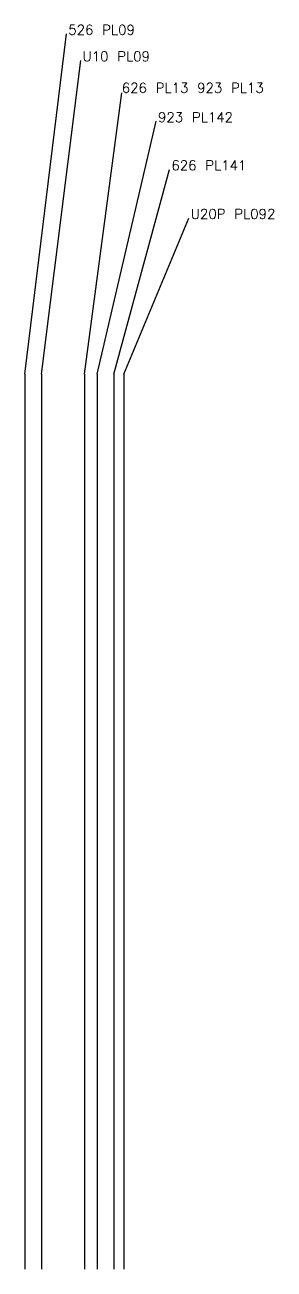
# Model space of a CAD drawing. Header units: millimetres. Extents: x -30327 to 34858, y 4015 to 75103.
# Drawn here: x -26875 to -26620, y 54735 to 56005 of the extents above; entities that cross this region are included whole.
import ezdxf

# ---------------------------------------------------------------- set-up
doc = ezdxf.new("R2010")
doc.units = ezdxf.units.MM
doc.styles.get("Standard").update_dxf_attribs({"font": 'txt', "bigfont": 'gbcbig.shx'})

msp = doc.modelspace()

# ---------------------------------------------------------------- linework, layer by layer
for p, q in [((-26874.973, 55648.6602), (-26832.4449, 55996.1296)), ((-26857.973, 55648.6602), (-26817.904, 55968.972)), ((-26813.973, 55648.6602), (-26775.9894, 55935.9957)), ((-26800.973, 55648.6602), (-26740.7885, 55906.8187)), ((-26783.973, 55648.6602), (-26727.1103, 55857.6377)), ((-26773.973, 55648.6602), (-26707.3483, 55808.0828)), ((-26874.973, 55648.6602), (-26874.973, 54734.6602)), ((-26857.973, 55648.6602), (-26857.973, 54734.6602)), ((-26813.973, 55648.6602), (-26813.973, 54734.6602)), ((-26800.973, 55648.6602), (-26800.973, 54734.6602)), ((-26783.973, 55648.6602), (-26783.973, 54734.6602)), ((-26773.973, 55648.6602), (-26773.973, 54734.6602))]:
    msp.add_line(p, q)

# ---------------------------------------------------------------- texts
at = {"char_height": 10, "attachment_point": 1}
for s, insert, width in [('526 PL09', (-26830.6511, 56005.3092), 105), ('U10 PL09', (-26816.1103, 55978.1516), 105), ('626 PL13 923 PL13', (-26775.9894, 55945.9957), 191.39614), ('923 PL142', (-26738.9947, 55915.9983), 105), ('626 PL141', (-26725.3165, 55866.8173), 105), ('U20P PL092', (-26705.5545, 55817.2624), 105)]:
    msp.add_mtext(s, dxfattribs=dict(at, insert=insert, width=width))

doc.saveas('drawing.dxf')
